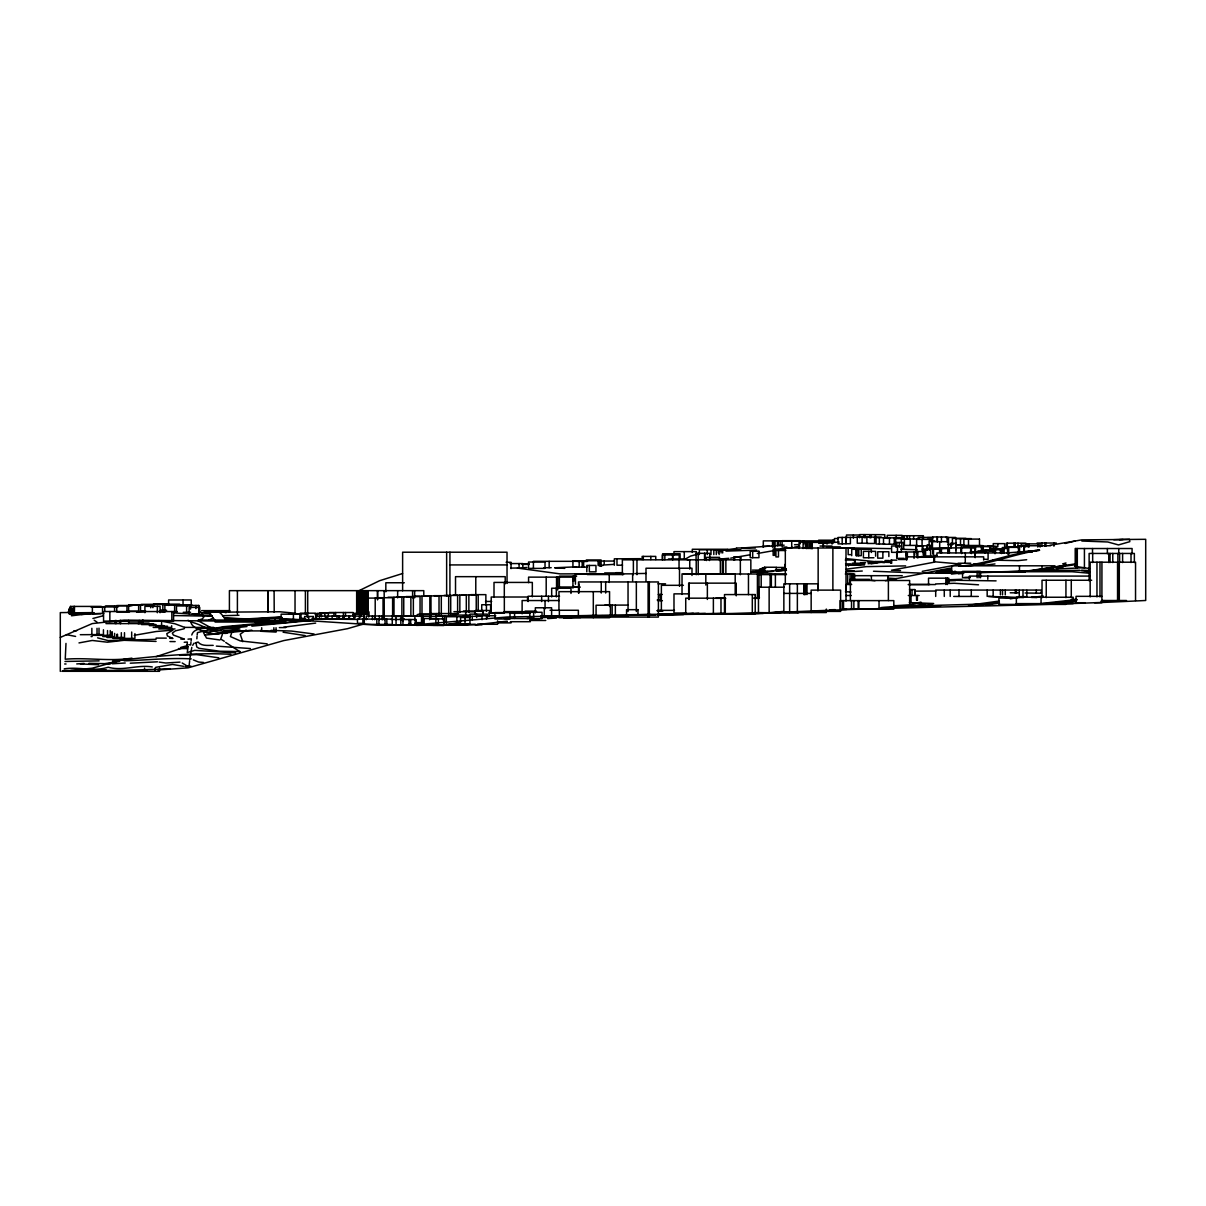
<?xml version="1.0" encoding="UTF-8"?>
<svg xmlns="http://www.w3.org/2000/svg" width="1206" height="1206" viewBox="0 0 1206 1206"><rect width="100%" height="100%" fill="white"/><g stroke="black" fill="none" stroke-linecap="round" stroke-linejoin="round"><path stroke-width="1.5" d="M198.221 620.216L202.186 618.934L203.724 617.231L201.462 612.588L199.457 611.487M65.983 643.416L65.245 659.215C87.435 657.33 109.882 661.672 131.921 658.144M187.126 645.014L187.337 642.059L184.217 642.27M189.659 660.692L188.98 666.767M196.849 638.833L197.06 636.21M190.955 642.361L190.714 644.984L188.799 644.622M197.181 634.914L197.437 632.637C231.718 623.653 269.164 625.386 304.575 620.472M191.076 641.064L191.377 638.863L188 639.15M189.764 659.215L191.799 647.381M191.784 635.004C194.392 625.055 214.08 629.849 222.13 626.819L274.094 622.145M188.166 646.733L187.216 652.552L194.709 650.351L235.652 652.898M1074.576 566.323L1089.666 568.554M188 620.231L191.045 622.025C190.563 628.989 213.854 635.758 219.914 633.421M232.14 631.507L230.421 636.557L240.311 640.914L267.189 643.868M260.948 630.18L260.722 631.251L276.129 632.08M848.481 566.066L849.039 564.815L864.551 564.152M222.447 634.235L220.713 639.044L224.301 641.26M192.719 645.316L193.985 643.175M196.518 642.466L195.251 643.1M246.13 629.999L240.22 634.22L242.783 641.698M664.4 614.819L681.104 613.884M203.98 612L208.11 611.502L212.226 616.462L213.025 618.045L208.608 620.261M234.024 631.266L231.401 632.321L215.663 630.286L197.709 620.517M214.608 612.09C220.08 609.543 223.11 617.005 226.185 620.261M228.431 632.11L226.05 633.391C213.145 633.527 203.105 624.889 191.045 622.025M357.7 591.332L379.528 580.734L402.593 573.513M1079.898 570.302L1033.256 571.071L1056.757 568.976L1063.195 566.805L1056.305 567.634M60.3 637.416L92.229 623.592L124.143 620.11L219.914 621.06L283.772 620.261L315.686 621.135L379.528 625.266L411.457 625.13L507.229 616.99L705.359 613.387M670.596 614.547L691.611 613.975M207.281 630.15L203.407 632.472L206.558 638.11L219.914 639.994M156.071 656.682L188 646.16M122.635 637.567L119.635 638.562L124.143 638.08M92.907 618.482L103.158 615.769M920.977 602.096L908.781 605.05L893.917 605.909M698.771 553.81L690.45 556.147L685.913 558.71L687.993 560.232M363.579 624.03L347.614 628.658L283.772 640.582L188 667.868L157.956 669.978M1039.632 550.343C1012.151 552.197 986.553 564.423 958.951 566.202M951.082 569.518L936.173 572.428L961.936 572.548M180.9 647.366L186.221 645.964M950.373 568.132L885.43 580.719M1065.094 543.454L1075.104 541.012M1042.09 570.016L1040.642 570.574L1043.929 570.845M119.65 661.265L104.666 663.647L88.973 663.33M63.752 670.702C99.374 670.642 134.71 670.43 170.227 668.682M526.841 567.483L517.449 568.086L560.097 573.89L603 573.77M657.21 600.045L660.903 599.261M1076.626 564.438L1061.084 566.76M458.566 622.628L443.386 625.492L391.362 624.768M999.397 601.025L968.524 605.291M71.486 615.799L92.485 613.221M1076.445 563.684L1029.607 571.026L980.463 572.669M719.65 550.69L736.519 548.444M442.888 625.311L460.406 622.959M1053.124 568.222L1044.697 569.654M454.421 624.467L436.934 625.326M773.197 550.72L757.293 553.524M780.237 549.454L785.528 548.504M134.258 635.321L156.071 631.522L172.971 630.12L166.79 633.678L167.423 635.999L172.94 638.441L169.624 638.275M730.7 558.152L750.207 554.76M1010.206 598.839L1015.105 598.01L988.302 596.397L1023.532 597.588M1049.929 545.293L1081.857 539.866L1145.7 539.308L1145.7 600.482C1018.135 606.995 890.224 606.286 762.614 613.326L627.105 615.211M1065.983 562.961L1062.637 563.895L1066.436 564.694L1065.923 565.267L1026.698 571.086L980.508 572.307M965.629 566.262C990.684 564.091 1014.14 554.021 1038.848 550.343M741.539 548.021L784.156 545.157M251.843 630.18L204.553 635.14M112.264 663.782L125.243 662.999M951.398 574.086L961.378 572.971L924.896 573.257L873.491 571.237M787.337 548.217L792.734 547.358M1076.807 599.533L1042.662 603.332M890.314 562.418L881.48 562.237L871.154 563.835M794.543 547.072L799.88 546.303M862.275 571.026L845.617 571.9M994.98 563.941L986.086 565.086L973.951 563.805M1018 552.83L1039.286 550.011M76.732 663.933L84.073 663.421M283.772 627.18L315.686 623.095M998.462 602.668L978.624 605.111M999.578 603.151L986.041 604.975M858.386 564.875L860.994 564.559L853.094 564.498M846.235 569.126L866.21 566.639L905.646 565.9M125.198 659.034L92.229 668.199L70.792 670.385M818.799 543.348L839.225 542.067M1018 597.543L1022.778 596.985M868.109 563.73L871.667 563.323M475.3 624.829L507.229 621.165M1049.974 603.256L1076.792 600.422M1076.038 601.236L1058.371 603.09M1043.416 596.111L1031.507 597.392L1036.843 597.603M1026.683 559.72L1018 560.639L992.809 560.142M788.121 612.12L773.091 612.98M821.874 543.032L834.205 542.233M783.629 611.382L762.614 613.341L698.771 613.839M783.99 611.985L762.614 613.341L688.174 614.14L689.485 614.14M764.393 572.262L773.317 571.358M776.875 571.011L786.493 570.302M251.843 626.155L310.409 620.562M563.699 617.246L567.378 616.884M112.52 661.084C151.79 656.682 191.332 652.235 230.934 654.285M917.027 549.725L901.048 549.288M958.378 573.845L963.79 573.347M80.305 663.903L98.575 664.747M443.386 625.19L433.24 625.326M547.66 618.588L556.509 618.06M189.704 666.556L185.031 666.451M880.847 607.643C887.299 606.392 947.177 605.05 916.62 603.302M1006.739 552.981L1036.06 550.554M719.665 559.071L728.861 558.303M768.026 571.599L751.248 572.081L782.227 570.468M530.429 619.613L533.926 619.326M658.175 614.804L693.269 613.206M198.884 620.08L228.1 620.035L279.671 616.959M281.948 617.336L232.426 620.216M246.974 626.532L223.728 629.08L206.075 632.562L209.03 632.849M698.771 613.236L682.913 614.231M97.942 670.43L92.229 670.868L106.083 669.797M498.199 622.115L503.626 621.708M530.369 620.02L539.157 619.341M107.123 664.144L110.545 663.903M91.053 636.617L92.229 636.527M975.307 605.171L983.011 604.628M1056.757 568.976L1084.963 567.664M582.468 616.869L563.835 617.834L575.775 617.05M890.42 607.176L929.404 604.915L933.64 603.497L909.354 602.608M899.947 606.859L908.631 606.558M724.218 613.326L663.044 614.367M923.314 556.268L916.605 557.413L933.354 556.735M282.249 618.045L242.964 620.14M526.886 618.422L532.148 618.09M498.123 622.341L507.229 621.768M179.996 662.124L165.765 663.014L159.177 662.109M603 565.041L614.261 564.363M286.576 622.266L259.923 621.708M238.788 631.19L223.517 631.009L239.949 629.004L222.974 627.859M213.191 645.376C208.216 645.21 201.583 646.476 198.04 642.029L196.05 642.979L196.759 646.974L198.975 648.315L219.914 651.255L240.235 651.542M576.709 566.82L554.639 567.77L564.77 568.373M599.246 565.674L603 565.493M74.41 612.784L70.702 613.1L70.973 613.99L79.536 613.854L92.862 612.618L74.41 612.784L74.516 606.422M81.088 614.472L103.761 613.357M445.225 624.979L463.571 624.12M449.175 625.085L469.707 624.12M475.3 624.211L445.074 625.281M762.614 546.439L769.488 546.122M400.332 618.768L404.04 618.603M423.517 625.04L398.809 624.934M935.72 583.945L954.157 583.282L978.533 584.804M1113.771 539.715L1129.449 539.278L1129.811 541.66L1118.49 544.931L1107.786 541.976L1081.857 541.027M1119.364 539.67L1123.103 539.504M136.549 612.045L145.413 611.698M949.107 579.754L961.77 579.287M949.182 580.795L955.695 580.553M947.931 580.252L959.026 579.875M238.999 615.256L222.718 615.723M64.235 668.833C79.129 666.586 93.631 671.908 108.163 667.235C122.982 671.365 137.484 664.431 152.288 666.948M922.228 549.243L948.519 548.263M256.546 620.05L268.953 619.598L257.511 618.98M628.025 614.985L651.044 614.532M778.729 612.784L754.127 612.588M762.614 613.326L771.915 613.01M955.815 545.308L997.03 546.665L988.603 546.333M668.637 614.623L665.064 614.638M669.978 614.728L672.39 614.638M179.604 655.355L196.578 654.617L218.844 657.843M1021.512 571.734L1072.013 571.719L1089.108 573.197M352.966 614.457L369.051 614.005M694.731 613.764L682.913 614.005M954.157 571.388L955.529 571.342M964.574 577.373L969.971 577.222M142.926 670.461L146.68 670.355M71.079 614.336L83.395 614.02M687.782 613.658L657.617 614.623M295.696 613.236L279.596 611.759L209.151 612.241M829.999 609.769L835.291 609.633M78.993 642.919L92.229 640.461L107.334 642.195L124.143 640.311L156.071 641.411M1026.698 571.086L1033.889 571.011M698.771 614.05L723.133 613.628M840.25 609.543L846.883 609.407M156.071 638.095L166.307 638.125M979.061 604.131L893.963 606.528M603 615.708L574.433 616.206M416.326 625.371L423.698 625.236M577.629 616.07L540.936 616.206M627.678 615.271L655.325 614.939M659.441 614.864L659.697 614.864M794.543 544.705L798.236 544.645M725.967 551.112L756.675 550.102M634.929 573.619L646.19 573.438M1018 592.87L1010.236 592.794M250.139 618.904L225.356 618.286L228.07 619.869L245.798 619.1L224.406 618M627.844 615.361L634.929 615.256M510.756 568.101L517.796 568.011M69.692 612.497L60.3 612.618L60.3 671.41M893.691 605.653L915.927 605.518M759.222 613.372L754.187 613.417M551.82 616.236L567.725 616.206L562.177 616.251M974.403 547.841L948.489 547.931L948.489 552.725M899.57 605.879L940.74 605.774M893.857 606.256L925.138 606.045M540.966 617.638L597.136 615.557L567.438 616.1M1065.622 601.658L1076.37 601.568M174.237 615.557L212.075 616.206M681.058 614.186L694.053 614.11M672.556 614.261L686.576 614.14M92.229 671.245L103.49 671.139M500.656 613.176L503.942 613.145M547.886 618.181L552.83 618.15M180.855 639.12L184.397 639.09L173.347 635.049L172.337 633.09L175.428 630.828L184.126 628.778L184.654 627.391L174.9 623.758L158.634 620.593M184.654 627.391L213.824 627.406M90.329 670.883L63.511 670.536M845.316 547.841L890.314 548.64M957.006 580.297L996.081 580.87M62.591 670.928L90.375 670.853M859.727 535.012L846.461 535.012L846.461 538.208M869.556 536.836L857.27 536.836L857.27 543.213L867.702 543.213M881.285 537.092L866.888 537.092L866.888 543.469L874.576 543.469L874.576 537.092M857.692 537.333L838.034 537.469L838.034 543.861L842.436 543.861M918.037 537.424L932.811 537.424M945.64 537.439L955.725 537.439M890.118 537.65L876.084 537.65L876.084 544.027L884.737 544.027M903.807 537.635L894.264 537.635L894.264 544.012M927.339 537.635L933.233 537.635M897.038 537.861L883.516 537.861L883.516 544.238L895.53 544.238M965.991 538.404L952.408 538.404L952.408 544.78M838.095 538.524L834.462 538.524L834.462 541.72M908.585 538.6L895.636 538.6L895.636 544.991M971.358 538.63L955.996 538.63L955.981 552.725M919.439 539.022L904.41 539.022L904.41 545.413L917.6 545.413M818.603 540.198L834.235 540.198M934.831 540.891L929.133 540.891L929.133 545.685M817.186 542.022L805.442 542.022L805.442 548.413M829.125 542.127L799.05 542.127L799.05 548.519M811.095 542.383L823.381 542.383L823.381 547.177M1037.07 543.032L1056.32 543.032M1025.929 543.167L1006.362 543.167L1006.362 547.961M956.162 543.348L950.81 543.348L950.81 548.142M950.298 543.831L953.916 543.831M957.504 545.022L964.122 545.022M918.429 545.775L925.756 545.775M1018.015 545.745L1050.592 545.745M820.02 546.047L831.974 546.047M1019.145 546.062L1024.346 546.062L1024.346 552.454L1019.145 552.454M826.487 546.891L840.461 546.891M1008.729 546.846L1016.236 546.846M786.9 547.057L782.091 547.057L782.091 540.68L800.271 540.68L800.271 543.876M929.133 547.283L931.921 547.283L931.921 540.891M832.803 547.795L847.079 547.795M1008.548 547.584L1002.276 547.584L1002.276 552.378M736.474 548.006L755.348 548.006M845.466 548.248L854.406 548.248M946.62 548.067L932.449 548.067L932.449 541.69L948.353 541.69L948.353 546.484M1008.367 548.519L1003.437 548.519L1003.437 553.298M785.603 548.971L773.152 548.971L773.152 555.348L774.689 555.348L774.689 548.971M727.836 549.258L692.304 549.258L692.304 552.454M740.876 549.785L699.344 549.785L699.344 554.579M991.181 549.815L984.82 549.815L984.82 553.011M785.799 550.524L775.94 550.524L775.94 556.916L778.473 556.916L778.473 550.524M977.93 550.871L983.87 550.871M985.89 551.127L993.322 551.127M970.212 551.82L976.634 551.82M971.674 552.182L983.9 552.122M1018.015 552.137L1032.291 552.137M900.053 552.348L891.596 552.348L891.596 545.971L901.334 545.971L901.334 552.348M1008.713 552.936L936.956 552.936L936.956 556.117M1018.286 553.735L1018.633 547.358L1007.598 547.358L1007.598 553.735M851.285 554.639L848.165 554.639L848.165 548.248M936.534 555.469L933.504 555.469L933.504 549.092M931.243 556.192L937.032 556.192M873.913 557.76L863.406 557.76L863.406 551.368L875.616 551.368L875.616 556.162M904.078 558.333L896.706 558.333L896.706 551.941L906.264 551.941L906.264 555.137M640.733 558.68L614.336 558.815L614.336 565.207M668.425 558.951L685.053 558.951M710.108 559.177L722.394 559.177M984.398 559.313L988.091 559.313L988.091 552.936M898.47 559.494L906.701 559.494M586.282 559.961L601.07 559.961L601.07 566.353M845.285 560.036L855.054 560.036L855.054 563.232M896.842 560.142L890.782 560.142L890.782 563.338M884.978 560.534L889.319 560.534M599.864 560.745L572.925 560.745L572.925 567.121L587.262 567.121M599.834 561.046L614.517 561.046M533.354 561.333L587.186 561.318M577.373 561.393L587.503 561.393M874.998 561.499L882.566 561.499M867.581 562.026L874.471 562.026M884.42 562.041L890.842 562.041M506.098 562.267L511.043 562.267L511.043 568.644M860.104 562.629L865.561 562.629M876.34 562.689L877.244 562.689M852.295 563.232L858.762 563.232M869.225 563.247L875.39 563.247M958.016 563.232L970.77 563.232M510.017 563.564L522.831 563.564L522.831 568.343M861.37 563.88L864.702 563.88M522.922 564.016L529.072 563.956M845.542 563.895L851.014 563.895M521.987 564.393L529.238 564.393M449.928 564.921L507.033 564.921M845.888 565.011L852.22 565.011M852.823 564.996L864.491 564.996M622.507 565.207L616.975 565.207L616.975 558.815M1055.024 565.81L951.7 565.81L951.7 572.187L1025.115 572.187M776.513 567.453L784.232 567.453M543.906 567.725L551.202 567.709M765.931 568.011L762.147 568.011L762.147 572.805M781.774 568.84L786.267 568.84M782.8 569.081L785.89 569.081M763.519 569.232L759.599 569.232L759.599 572.428M775.413 569.654L781.925 569.654M752.348 570.121L759.75 570.121M757.609 571.056L760.88 571.056M756.117 571.327L760.85 571.327M615.889 572.684L622.673 572.684M604.673 572.925L616.115 572.925M683.561 573.996L786.402 573.996M845.27 573.996L854.617 573.996L854.617 579.634M587.232 574.538L623.547 574.538M758.725 574.599L786.478 574.599M854.617 575.684L902.239 575.684M559.478 576.121L576.679 576.121M1089.847 576.091L969.398 576.091L969.398 579.287M969.85 577.764L962.569 577.764L962.569 571.373L980.553 571.373L980.553 577.764M850.079 579.347L869.481 579.347M1091.671 580.252L1042.029 580.252L1042.029 597.663M404.327 582.754L385.83 582.754L385.83 591.829M658.024 583.825L665.561 583.825M851.662 584.488L846.22 584.488L846.22 590.865M908.857 584.488L929.916 584.488M908.163 584.563L935.464 584.548M683.41 585.317L661.37 585.317L661.37 610.854M557.775 587.005L579.785 587.005M784.277 587.216L758.468 587.216L758.468 612.754L798.643 612.754M909.505 589.583L914.857 589.583L914.857 594.377M783.855 593.397L811.156 593.397M689.425 593.865L673.988 593.865L673.988 613.01L686.003 613.01M658.31 594.468L662.23 594.468M470.853 594.648L485.867 594.648L485.867 605.095M461.596 594.92L476.234 594.92L476.234 610.583M453.094 595.131L466.315 595.131L466.315 612.542M444.064 595.432L457.617 595.432L457.617 612.844M845.738 595.508L851.346 595.508M908.299 595.508L919.138 595.508M434.205 595.689L448.692 595.689L448.692 614.849M423.999 595.915L439.014 595.915L439.014 615.075M414.367 596.171L429.849 596.171L429.849 613.598M559.539 596.246L528.122 596.246L528.122 601.568M953.72 596.442L970.664 596.442M978.337 596.442L971.282 596.442L971.282 590.066M1101.907 596.337L1076.053 596.337L1076.053 602.729L1085.294 602.729M405.94 596.578L420.05 596.578L420.05 615.738M1025.567 596.653L1019.251 596.653L1019.251 590.262M396.367 596.94L410.884 596.94L410.884 616.085L403.754 616.085L403.754 596.94M388.03 597.256L401.9 597.256L401.9 616.417L394 616.417L394 597.256M377.463 597.724L392.613 597.724L392.613 616.884M754.202 597.694L759.448 597.694M1017.306 598.025L998.915 598.025L998.915 604.402L1065.938 604.402M368.147 598.086L383.041 598.086L383.041 617.246M715.671 598.327L725.786 598.327M753.856 598.327L759.177 598.327M1071.275 599.412L1076.837 599.412M559.207 600.543L522.123 600.543L522.123 613.839M1101.937 600.513L1126.525 600.513M657.903 600.709L662.395 600.709M485.505 601.462L491.656 601.462M1094.52 602.729L1101.907 602.729L1101.937 562.207M153.931 603.844L168.222 603.844M1016.357 603.618L1073.174 603.618M165.84 604.161L179.709 604.161M141.223 604.402L166.91 604.508M154.715 604.613L128.62 604.824L128.62 611.201L138.645 611.201L138.645 604.824M177.945 604.779L191.875 604.779M129.992 605.05L142.398 605.05M604.915 605.095L628.085 605.095M139.218 605.201L142.398 605.201M178.548 605.186L164.875 605.186L164.875 611.563M130.821 605.548L116.741 605.548L116.741 611.939L129.539 611.939M189.809 605.457L198.884 605.457L198.689 613.779M117.947 605.714L132.042 605.714M105.631 606.181L118.203 606.181M94.294 612.814L70.385 612.814L70.385 606.422L101.364 606.422M117.163 606.467L104.741 606.467L104.741 611.261M90.691 606.724L118.429 606.724M105.299 607.236L92.38 607.236L92.38 613.628L100.852 613.628M69.541 608.608L69.541 613.402M69.481 608.849L69.481 613.643M69.074 609.181L69.074 613.96M68.908 609.482L68.908 612.678M550.011 610.266L578.367 610.266L578.367 616.658L541.373 616.658M657.737 610.357L674.471 610.357M201.658 610.628L229.909 610.628M475.556 610.507L489.636 610.507L489.636 613.703M657.014 610.658L662.35 610.658M145.624 610.99L140.514 610.99L140.514 604.613M159.524 610.899L165.554 610.899M463.39 611.005L482.867 611.005L482.867 614.728M525.077 611.125L536.338 611.125M177.237 611.563L103.565 611.532L103.565 621.105L173.574 621.105L173.574 611.532M504.304 611.623L521.61 611.623M811.156 611.397L840.612 611.397L840.612 590.126L811.156 590.126L811.156 612.542M68.214 611.834L70.069 611.834M453.938 611.668L474.983 611.789M361.996 612.105L369.322 612.12M504.274 612.075L536.76 611.97M183.237 612.301L190.578 612.301M511.736 612.271L542.022 612.271L542.022 618.663L504.274 618.452M328.967 612.512L353.207 612.527L353.207 616.07M319.937 612.738L333.926 612.738L333.926 616.296M504.44 612.738L489.003 612.738L489.003 616.13M300.219 613.176L315.64 613.176L315.64 618.497L312.294 618.497M510.379 613.191L530.399 613.191M430.467 613.568L458.416 613.568M192.327 613.779L199.744 613.779L199.744 607.402L189.146 607.402L189.146 613.779M289.018 613.869L307.605 613.869L307.605 617.412M315.052 614.065L320.555 614.065M419.085 614.05L435.984 614.035L435.984 617.231M736.248 614.005L685.732 614.14L685.732 598.176L725.288 598.176L725.288 614.14M417.201 614.547L430.135 614.547M657.737 614.608L683.485 614.608M452.175 615.075L469.33 615.075M416.703 615.738L413.356 615.738L413.356 596.578M435.848 615.889L456.305 615.889M477.335 615.753L495.741 615.753M628.085 615.738L596.066 615.874L596.066 605.231L610.432 605.231L610.432 615.874M463.179 616.311L482.008 616.311L482.008 619.718M540.71 616.296L551.609 616.296L551.609 607.779L535.343 607.779L535.343 612.889M467.521 616.703L446.326 616.703L446.326 625.221L467.521 625.221M578.518 617.08L658.401 617.08L658.401 581.955L578.518 581.955L578.518 593.05M469.948 617.502L460.571 617.502L460.571 622.296M563.865 617.502L580.749 617.502M558.951 617.728L609.558 617.728M324.836 618.648L328.349 618.648M423.216 618.527L435.863 618.527L435.863 624.919L423.216 624.919L423.216 616.296M367.076 618.738L363.941 618.738L363.941 613.417M430.542 618.889L443.868 618.889L443.868 625.281L430.542 625.281M392.282 619.115L357.473 619.085L357.473 623.336L362.885 623.336L362.885 619.085M494.882 618.98L510.017 618.98L510.017 612.588L494.882 612.588L494.882 617.382M305.962 619.191L301.018 619.191L301.018 613.869M328.921 619.311L342.685 619.206L342.685 616.01L327.323 616.115L327.323 619.311M390.925 619.462L416.221 619.552L416.221 624.874L386.191 624.783M280.063 619.839L293.164 619.839M529.705 620.472L545.745 620.472M113.108 620.864L128.258 620.864M108.932 621.587L120.283 621.587M510.379 621.708L530.399 621.708M138.569 621.949L142.278 621.949M215.06 622.04L284.948 622.04L284.948 618.844M414.894 622.628L422.341 622.628L422.341 616.236M497.686 622.884L511.088 622.884M129.298 623.065L149.107 623.065M105.917 623.608L139.248 623.608L139.248 620.412M138.117 623.728L153.675 623.728M460.571 623.894L469.948 623.894L469.963 614.14L487.33 614.14L487.33 617.547M361.529 624.316L392.282 624.437L392.252 615.995M446.31 624.407L456.305 624.407M477.335 624.271L497.581 624.271L497.581 620.864M141.434 624.557L156.041 624.557M463.179 624.829L482.008 624.829M149.333 625.628L164.031 625.628M156.162 626.246L167.589 626.246M153.177 627.437L170.8 627.437M279.37 627.587L285.747 627.587M158.77 628.944L175.036 628.944M73.852 630.783L76.626 630.783M234.522 630.919L276.053 630.919L276.053 627.723M80.289 634.703L103.445 634.552L103.445 629.758M93.133 635.351L111.555 635.351L111.555 632.155M102.796 636.572L114.6 636.572L114.6 633.376M107.078 637.492L124.489 637.492L124.489 632.698M112.942 638.411L134.921 638.411L134.921 633.617M178.488 648.572L186.87 648.572L186.87 645.376M62.757 670.822L82.611 670.822M61.853 671.305L159.494 671.305L159.494 668.109M914.841 591.136L935.886 591.015M1101.998 600.663L1114.178 600.92M356.961 612L368.177 612.135M357.504 619.417L312.128 619.025M1040.838 593.201L1025.1 593.005M204.703 611.683L221.512 611.382L226.08 612.754M692.018 614.125L695.153 614.14M64.672 663.978L66.044 663.993M65.003 661.446L99.118 660.888M130.293 663.194L157.473 661.808M169.956 641.547L175.156 641.607M564.227 616.221L566.096 616.251M1100.882 601.191L1104.048 601.236M952.469 571.358L940.559 570.498M657.466 610.703L663.089 610.839M1101.756 601.04L1108.404 601.236M270.988 630.376L291.415 631.055L314.118 634.009M846.612 570.544L854.119 570.8M124.143 660.813C146.589 660.195 168.87 657.647 191.272 658.868M900.505 570.574L891.46 570.242L935.796 561.89L960.926 564.061L922.228 571.342M1081.857 570.242L1089.154 570.528M896.691 578.654L887.933 578.111M299.194 619.869L271.049 617.954M424.572 624.633L414.728 623.608M415.09 624.572L422.522 625.01M190.985 666.164L186.674 665.712L182.196 662.983M415.512 624.361L424.03 624.859M161.287 609.98L166.624 610.296M156.071 639.316L108.088 640.582L97.58 637.838M845.466 591.679L851.014 592.04M211.759 615.693L173.77 612.859M987.91 546.032L997.03 546.665M979.634 545.444L982.86 545.67M299.661 618.135L304.997 618.527M283.093 632.215L305.073 635.577M989.84 548.896L995.478 549.318M183.553 666.315L172.503 664.446L155.664 667.34M884.405 562.644L845.677 558.574M203.482 662.441L198.613 662.049L193.277 659.878M948.097 544.584L951.79 544.886M159.614 611.653L164.921 612.105M255.069 621.844L263.843 622.899M97.053 622.16L94.204 620.231M573.001 586.433L580.056 587.171M201.598 612.904L210.628 613.854M1090.118 572.096L1081.179 570.498M875.043 580.719L871.38 580.327L871.38 575.684M408.457 624.015L411.457 624.376M964.091 546.303L974.508 547.599M250.411 648.557L216.356 646.099M66.375 634.642L75.601 636.421M847.682 583.267L850.863 584.005M265.305 622.206L267.31 623.743M239.843 651.662L225.703 642.466M215.437 620.291L213.025 618.045M1135.539 600.513L1135.539 562.207L1090.164 562.207L1090.164 596.864M1134.364 562.569L1134.364 553.448L1089.124 553.448L1089.124 580.81M1132.087 553.75L1132.087 548.519L1075.209 548.519L1075.209 565.946M1131.017 553.448L1131.017 562.569M1122.605 553.448L1122.605 562.569M1119.62 553.448L1119.62 562.569M1119.304 562.207L1119.304 600.513M1118.746 548.519L1118.746 553.75M1117.887 553.448L1117.932 600.513M1117.555 562.207L1117.555 600.513M1112.776 553.448L1112.776 562.569M1110.048 553.448L1110.048 562.569M1108.766 553.448L1108.766 562.569M1107.379 548.519L1107.379 553.75M1099.993 562.207L1099.993 596.864M1096.963 562.207L1096.963 596.864M1092.681 553.448L1092.681 562.569M1092.515 548.519L1092.515 553.75M1084.42 548.519L1084.42 567.694M1077.305 548.519L1077.305 567.694M1075.812 548.519L1075.812 567.694M1073.174 600.437L1073.174 597.241L1016.357 597.241L1016.357 604.402M1071.275 580.252L1071.275 597.663M1065.938 580.252L1065.938 597.663M1053.938 543.032L1053.938 546.212M1046.235 580.252L1046.235 597.663M1045.888 543.032L1045.888 546.212M1044.878 543.032L1044.878 546.212M1041.909 543.032L1041.909 546.212M1041.999 565.81L1041.999 568.991M1041.321 593.262L1041.245 590.066L935.705 590.066L935.705 596.442M1041.049 597.241L1041.049 603.618M1040.085 547.072L1040.085 543.876L1021.241 543.876L1021.241 547.072M1037.793 543.876L1037.793 547.072M1036.316 590.066L1036.316 593.262M1029.08 543.876L1029.08 547.072M1028.055 543.876L1028.055 547.072M1026.834 590.262L1026.834 596.653M1025.763 543.876L1025.763 547.072M1023.969 546.062L1023.969 552.454M1023.005 590.262L1023.005 596.653M1019.537 546.062L1019.537 552.454M1019.477 565.81L1019.477 572.187M1017.985 543.167L1017.985 547.961M1016.372 590.066L1016.372 593.262M1015.256 543.167L1015.256 546.363M1015.346 590.066L1015.346 593.262M1013.96 543.167L1013.96 546.363M1008.683 547.358L1008.713 556.117M1007.719 547.358L1007.719 553.735M1007.296 543.167L1007.296 547.961M1005.276 590.066L1005.276 594.86M1004.628 546.8L1004.628 543.62L993.262 543.62L993.262 546.8M1003.965 548.519L1003.965 553.298M1002.864 547.584L1002.864 552.378M1002.518 590.066L1002.518 594.86M1001.613 553.569L1001.613 548.775L992.553 548.775L992.553 551.971M1001.236 552.966L1001.236 549.77L994.784 549.77L994.784 552.966M1000.422 549.77L1000.422 552.966M1000.407 590.066L1000.407 594.86M997.814 543.62L997.814 546.8M995.493 549.77L995.493 552.966M995.146 548.775L995.146 553.569M994.875 548.775L994.875 553.569M993.126 548.775L993.126 551.971M993.156 590.066L993.156 596.442M990.548 551.323L990.548 546.529L982.528 546.529L982.528 551.323M989.809 546.529L989.809 551.323M987.804 576.091L987.804 579.287M987.171 590.066L987.171 596.442M985.468 549.815L985.468 553.011M983.644 560.051L983.644 556.855L906.746 556.855L906.746 560.051M983.297 546.529L983.297 551.323M982.076 551.564L982.076 546.77L974.81 546.77L974.825 556.117M981.367 546.77L981.367 551.564M978.971 571.373L978.971 577.764M977.131 571.373L977.131 577.764M975.533 546.77L975.533 553.162M975.172 552.936L975.172 557.715M971.358 553.614L971.358 547.222L960.911 547.222L960.911 552.016M970.664 547.222L970.664 552.016M968.493 539.097L968.493 545.489M965.343 552.936L965.252 563.232M961.619 547.222L961.619 553.614M960.504 538.63L960.504 545.022M958.996 590.066L958.996 596.442M955.845 543.348L955.845 549.74M951.142 543.348L951.142 548.142M950.207 590.066L950.207 596.442M949.393 547.931L949.393 552.725M948.836 582.95L948.836 578.171L928.53 578.171L928.53 584.548M948.489 537.439L948.489 543.831M948.052 553.222L948.052 548.444L940.695 548.444L940.695 553.222M947.343 578.171L947.343 584.548M947.102 541.795L947.102 537.017L932.63 536.941L932.63 541.735M945.851 578.171L945.851 584.548M944.283 590.066L944.283 596.442M941.449 537.017L941.449 541.795M941.449 548.444L941.449 553.222M939.7 541.69L939.7 548.067M939.564 552.273L939.564 549.092L932.751 549.092L932.751 553.871M937.394 537.017L937.394 541.795M937.243 536.941L937.243 541.735M934.529 556.855L934.529 561.649M933.745 556.855L933.745 561.649M931.303 542.579L931.303 539.384L916.62 539.384L916.62 545.775M930.203 549.996L930.203 545.218L926.901 545.218L926.901 549.996M929.66 545.218L929.66 549.996M927.444 545.218L927.444 549.996M925.59 549.589L925.59 555.966L930.625 555.966L930.625 549.589L924.866 549.589L924.866 554.368M924.143 556.298L924.143 551.519L916.907 551.519L916.907 556.298M923.374 538.916L923.374 535.72L902.646 535.735L902.646 538.931M923.223 551.519L923.223 554.7M922.846 552.499L922.846 546.107L915.957 546.107L915.957 552.499M922.288 546.107L922.288 550.901M922.077 539.384L922.077 545.775M917.841 551.519L917.841 557.896M917.389 595.508L917.389 600.287M916.515 546.107L916.515 552.499M916.545 595.508L916.545 600.287M914.661 555.167L914.661 551.971L907.364 551.971L907.364 558.363M914.706 589.583L914.706 594.377M914.073 551.971L914.073 558.363M913.605 535.72L913.605 538.916M912.038 589.583L912.038 594.377M911.027 595.508L911.027 601.884M910.228 539.022L910.228 545.413M910.153 589.583L910.153 594.377M909.55 535.72L909.55 538.916M909.641 604.206L909.641 580.493L850.381 580.493L850.381 600.558M907.093 535.735L907.093 538.931M905.917 551.941L905.917 558.333M903.807 535.735L903.807 538.931M903.686 548.881L903.686 542.489L895.968 542.489L895.968 547.283M902.118 538.524L902.118 535.328L887.239 535.328L887.239 538.524M901.787 542.489L901.787 548.881M901.319 538.6L901.319 543.393M899.299 542.489L899.299 547.283M897.49 545.971L897.49 552.348M897.068 551.941L897.068 556.735M896.812 542.489L896.812 547.283M896.148 535.328L896.148 538.524M891.671 560.142L891.671 563.338M889.44 537.861L889.44 544.238M888.852 556.554L888.852 551.76L877.712 551.76L877.712 558.152L882.867 558.152L882.867 551.76M888.385 580.493L888.385 600.558M887.933 575.684L887.933 578.88M884.797 537.891L884.797 534.695L859.637 534.59L859.637 537.786M879.355 537.65L879.355 544.027M879.038 600.618L879.038 609.136M875.466 534.695L875.466 537.891M871.365 552.484L871.365 549.303L851.707 549.303L851.707 555.68M870.868 534.695L870.868 537.891M869.873 534.635L869.873 537.831M868.787 551.368L868.787 557.76M865.23 534.635L865.23 537.831M864.099 534.59L864.099 537.786M862.124 536.836L862.124 543.213M861.25 549.303L861.25 555.68L856.094 555.68L856.094 549.303M858.808 549.303L858.808 555.68M858.898 600.618L858.898 609.136M858.069 549.303L858.069 555.68M858.144 600.618L858.144 609.136M856.486 549.303L856.486 555.68M854.602 560.036L854.602 563.232M853.863 600.618L853.863 609.136M853.381 535.012L853.381 538.208M853.366 573.996L853.366 579.634M852.657 573.996L852.657 579.634M851.707 573.996L851.707 579.634M851.526 600.618L851.526 609.136M850.396 537.333L850.396 543.725L846.175 543.725L846.175 537.333M850.079 573.996L850.079 583.387M847.682 573.996L847.682 583.387M845.873 537.394L845.873 543.785L842.18 543.785L842.18 537.394M846.009 601.04L846.009 548.006L785.317 548.006L785.317 584.578M843.522 600.618L843.522 609.136M842.512 600.618L842.512 609.136L893.812 609.136L893.812 600.618L840.069 600.618L840.069 609.136M832.849 540.198L832.849 543.378M832.879 548.006L832.879 590.066M832.095 544.072L832.095 540.876L763.308 540.876L763.308 547.253M827.015 540.876L827.015 544.072M826.306 609.06L826.306 612.542L783.855 612.542L783.855 583.825L817.924 583.825L817.924 591M822.914 540.876L822.914 544.072M818.15 548.006L818.15 590.066M812.271 542.383L812.271 548.775M811.035 542.172L811.095 548.775M809.754 542.172L809.754 548.564M808.141 542.233L808.141 548.624M806.995 583.825L806.995 594.588M806.769 542.233L806.769 548.624M806.513 542.022L806.513 548.413M805.698 583.825L805.698 594.588M804.809 583.825L804.809 594.588M804.312 583.825L804.312 594.588M803.859 540.876L803.859 544.072M803.889 583.825L803.889 594.588M803.136 540.876L803.09 548.519M797.362 583.825L797.362 612.542M791.709 540.68L791.709 547.057M789.644 583.825L789.644 612.542M785.166 569.036L785.166 564.257L784.82 569.036M780.161 540.876L780.161 545.67M778.096 540.876L778.096 545.67M777.433 540.876L777.433 545.67M776.287 570.423L776.287 567.242L764.287 567.242L764.287 572.021M775.383 573.996L775.383 587.141M775.081 540.876L775.081 547.253M774.041 540.876L774.041 547.253M772.533 540.876L772.533 547.253M771.343 573.996L771.343 587.141M770.137 573.996L770.137 587.141M769.142 587.216L769.142 612.754M764.71 567.242L764.71 572.021M762.644 568.011L762.644 572.805M761.272 571.885L761.272 568.689L760.805 571.885M761.182 573.996L761.182 587.141M759.991 569.232L759.991 572.428M758.996 573.996L758.996 598.402M757.413 573.996L757.413 598.402M752.68 551.293L752.68 557.685M752.303 594.573L752.303 613.733M750.841 572.865L750.841 559.825L622.356 559.825L622.356 574.719M748.459 573.996L748.459 594.648M740.997 559.991L740.997 556.795L733.866 556.795L733.866 559.991M740.348 559.825L740.348 574.719M740.213 556.795L740.213 559.991M736.248 595.839L736.248 583.146L688.671 583.146L688.671 599.472M735.193 594.377L735.193 573.89L682.023 573.89L682.023 594.437M734.65 556.795L734.65 559.991M725.861 559.825L725.861 572.865M723.374 559.825L723.374 572.865M722.68 549.785L722.68 552.981M722.364 559.825L722.364 572.865M721.037 549.785L721.037 552.981M720.977 598.176L720.977 614.14M720.359 559.825L720.359 572.865M719.53 560.549L719.53 557.353L706.43 557.353L706.43 560.549M719.153 549.785L719.153 554.579M718.218 549.785L718.218 552.981M716.274 549.785L716.274 554.579M713.816 549.785L713.816 554.579M713.379 598.176L713.379 614.14M710.997 549.785L710.997 554.579M709.776 558.107L709.776 553.328L696.073 553.328L696.073 559.705M709.43 557.353L709.43 560.549M707.274 549.785L707.274 554.579M707.364 583.146L707.364 599.472M705.812 573.89L705.812 585.061M704.832 553.328L704.832 559.705M704.545 553.328L704.545 559.705M698.168 553.328L698.244 574.719M696.359 554.82L696.359 551.624L673.973 551.624L673.973 554.82M696.209 559.825L696.209 574.719M691.988 575.458L691.988 568.222L645.994 568.222L645.994 580.885M689.742 559.825L689.742 569.142M689.169 583.146L689.169 599.472M684.284 551.624L684.284 558.001M680.109 558.544L680.109 553.765L662.622 553.765L662.622 560.142M679.506 568.222L679.506 586.312M679.174 559.75L679.174 554.971L662.335 554.971L662.335 559.75M679.038 559.825L679.038 569.142M672.812 554.971L672.812 559.75M672.541 554.971L672.541 559.75M664.853 554.971L664.853 559.75M660.074 594.468L660.074 597.92M655.763 559.584L655.763 556.403L642.135 556.403L642.135 559.584M650.818 556.403L650.818 559.584M649.325 581.955L649.325 617.08M648.104 581.955L648.104 617.08M643.311 556.403L643.311 559.584M636.964 559.825L636.964 574.719M636.346 581.955L636.346 611.532M633.376 559.825L633.376 574.719M632.637 580.764L632.637 573.845L575.428 573.845L575.428 584.217M628.04 581.955L628.04 611.532M615.361 605.095L615.361 615.738M612.166 605.095L612.166 615.738M609.558 606.543L609.558 591.649L558.951 591.649L558.951 610.266M609.241 573.845L609.241 582.483M605.668 581.955L605.668 593.05M604.191 561.046L604.191 564.242M601.251 581.955L601.251 593.05M600.287 561.318L600.287 566.111M599.638 560.745L599.864 565.524M598.854 560.745L598.854 565.524M598.116 560.745L598.116 565.524M593.307 591.649L593.307 617.728M589.342 565.448L589.342 571.84L595.96 571.84L595.96 565.448L586.809 565.448L586.809 571.84M583.629 560.745L583.629 567.121M582.181 560.745L582.181 567.121M579.182 560.745L579.182 567.121M578.955 583.825L578.955 593.02M574.267 576.121L574.267 580.915M573.197 576.121L573.197 580.915M572.925 588.151L572.925 577.131L528.575 577.131L528.575 582.649M570.996 593.442L570.996 588.226L551.685 588.226L551.685 596.925M559.358 577.131L559.358 588.151M559.358 610.266L559.358 616.658M557.775 577.131L557.775 589.99M556.539 577.131L556.539 589.99M556.343 588.226L556.343 596.925M549.167 561.333L549.167 567.725M548.444 596.246L548.444 601.568M546.197 577.131L546.197 595.508M545.052 600.543L545.052 608.849M544.283 607.779L544.283 616.296M541.66 596.246L541.66 601.568M533.625 612.271L533.625 618.663M533.414 562.026L533.414 568.403M532.328 596.789L532.328 582.423L494.008 582.423L494.008 596.789M529.811 612.075L529.811 618.452M527.519 600.558L527.519 597.015L491.219 597.015L491.219 612.98L504.334 612.98L504.334 597.015M519.077 563.564L519.077 566.745M514.57 612.075L514.57 618.452M507.033 583.448L507.033 552.212L402.623 552.212L402.623 590.804M505.208 583.84L505.208 576.664L455.521 576.664L455.521 594.588M504.304 582.423L504.304 596.789M490.616 612.708L490.616 604.734L481.737 604.734L481.737 611.125M486.425 604.734L486.425 611.125M486.531 615.753L486.531 619.16M482.717 610.507L482.717 613.703M478.194 594.648L478.194 610.326M476.656 614.14L476.656 617.547M475.782 576.664L475.782 594.588M475.239 611.005L475.239 614.728M472.27 616.311L472.27 619.718M468.863 594.92L468.863 612.331M465.652 611.668L465.652 615.392M465.019 617.502L465.019 623.894M459.848 595.131L459.848 612.542M456.863 616.703L456.863 625.221M450.712 595.432L450.712 614.593M449.928 552.212L449.928 596.322M446.642 552.212L446.642 596.322M444.637 615.889L444.637 622.703M442.647 619.703L442.647 616.296L402.804 616.236L402.804 621.03M441.306 595.689L441.306 614.849M438.381 618.889L438.381 625.281M436.798 613.568L436.798 616.763M430.964 595.915L431.009 617.231M429.638 616.296L429.638 619.703M424.165 618.527L424.165 624.919M423.788 596.066L423.788 590.654L229.411 590.654L229.411 612.271M421.994 596.171L421.994 613.598M421.527 616.296L421.527 624.798M414.894 616.236L414.894 621.03M414.653 590.654L414.653 597.859M412.603 590.654L412.603 597.859M410.688 619.552L410.688 624.874M409.09 619.462L409.09 624.783M402.955 619.462L402.955 624.783M401.025 619.718L401.025 615.995L366.262 615.995L366.262 619.718M400.829 619.462L400.829 624.783M397.648 590.654L397.648 597.859M395.99 615.995L396.081 624.783M386.84 619.115L386.84 624.437M385.076 619.13L385.076 624.452M384.156 590.654L384.277 619.718M382.709 615.995L382.709 619.718M382.031 615.995L382.031 619.718M379.377 615.995L379.377 619.718M378.925 619.13L378.925 624.452M377.674 590.654L377.674 599.668M377.418 590.654L377.418 599.668M376.815 618.995L376.815 624.316M375.202 598.086L375.202 617.246M374.749 615.995L374.749 619.718M372.473 615.995L372.473 619.718M368.644 616.959L368.644 613.417L353.916 613.417L353.916 616.959M368.237 590.654L368.237 614.065M366.971 590.654L366.971 614.065M365.765 590.654L365.765 614.065M364.604 590.654L364.604 614.065M364.318 624.316L364.302 616.13L354.609 616.13L354.609 619.326M363.488 590.654L363.488 614.065M362.433 590.654L362.433 614.065M361.423 590.654L361.423 612.271M360.488 590.654L360.488 612.271M360.624 613.417L360.624 616.959M359.78 613.417L359.78 616.959M359.599 590.654L359.599 612.271M359.282 616.13L359.282 619.326M358.755 590.654L358.755 612.271M358.001 590.654L358.001 612.271M357.232 590.654L357.232 614.065M356.659 590.654L356.659 612.271M355.182 613.417L355.182 616.959M349.484 615.934L349.484 619.13M348.851 615.934L348.851 619.13M345.504 612.527L345.504 616.07M343.424 612.512L343.424 617.834M339.414 616.01L339.414 619.206M338.72 616.01L338.72 619.206M336.987 616.115L336.987 619.311M335.6 612.512L335.6 616.055M332.147 616.115L332.147 619.311M328.349 616.884L328.349 613.326L317.057 613.326L317.057 616.884M324.836 613.326L324.836 616.884M321.414 613.326L321.414 616.884M319.439 616.1L319.439 619.296M308.676 616.492L308.676 619.673M307.711 590.654L307.711 614.065M307.259 613.176L307.259 616.718M305.404 590.654L305.404 614.065M295.033 590.654L295.033 614.065M293.42 614.186L293.42 619.507M275.254 618.844L275.254 622.04M274.094 590.654L274.214 612.271M273.868 627.723L273.868 630.919M268.003 590.654L268.003 612.271M267.822 590.654L267.822 612.271M261.702 627.723L261.702 630.919M237.401 590.654L237.401 614.065M198.628 605.457L198.628 608.653M195.93 605.457L195.93 608.653M191.241 605.442L191.241 599.97L168.614 599.97L168.614 605.442M190.578 609.12L190.578 605.925L176.483 605.925L176.483 612.301M186.613 605.925L186.613 612.301M186.734 645.376L186.734 648.572M183.041 599.97L183.041 605.442M174.629 605.186L174.629 611.563M171.84 611.532L171.84 621.105M171.659 625.748L171.659 628.944M162.84 604.508L162.84 610.899M161.589 622.447L161.589 625.628M160.081 612.723L160.081 606.347L144.901 606.347L144.901 612.723M157.338 606.347L157.338 612.723M154.956 668.109L154.956 671.305M152.891 604.508L152.891 607.703M150.72 604.613L150.72 607.809M144.554 668.109L144.554 671.305M142.881 619.869L142.881 623.065M131.68 632.019L131.68 638.411M128.605 620.412L128.605 623.608M126.962 605.548L126.962 611.939M121.339 632.698L121.339 637.492M120.69 620.412L120.69 623.608M120.178 620.412L120.178 623.608M117.51 634.296L117.51 637.492M116.937 634.296L116.937 637.492M116.153 620.412L116.153 623.608M115.248 620.412L115.248 623.608M114.57 606.467L114.57 611.261M112.279 631.778L112.279 636.572M110.243 630.557L110.243 635.351M109.852 611.532L109.852 621.105M107.53 630.557L107.53 635.351M102.54 607.236L102.54 613.628M99.013 628.16L99.013 634.552M97.023 628.311L97.023 634.703M91.852 628.311L91.852 634.703M73.913 606.422L73.913 612.814M70.551 606.422L70.551 612.814M70.023 613.975L70.023 607.598L69.858 613.975M979.483 539.097L963.895 539.097L963.895 545.489L979.483 545.489L979.483 539.097M758.951 551.293L750.207 551.293L750.207 557.685L758.951 557.685L758.951 551.293M545.022 562.026L528.53 562.026L528.53 568.403L545.022 568.403L545.022 562.026M755.212 594.573L724.505 594.573L724.505 613.733L755.212 613.733L755.212 594.573M72.42 608.412L71.169 608.412L71.199 614.789L72.42 614.789L72.42 608.412M637.974 609.678L626.562 609.678L626.562 615L637.974 615L637.974 609.678M299.857 614.186L281.104 614.186L281.104 619.507L299.857 619.507L299.857 614.186M325.952 616.1L315.761 616.1L315.761 619.296L325.952 619.296L325.952 616.1M354.112 615.934L344.207 615.934L344.207 619.13L354.112 619.13L354.112 615.934M313.319 616.492L304.636 616.492L304.636 619.673L313.319 619.673L313.319 616.492"/></g></svg>
